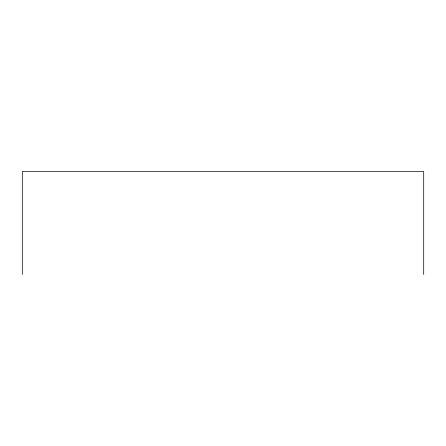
<?xml version="1.0" encoding="UTF-8"?>
<svg xmlns="http://www.w3.org/2000/svg" width="446" height="446" viewBox="0 0 446 446"><rect width="100%" height="100%" fill="white"/><g stroke="black" fill="none" stroke-linecap="round" stroke-linejoin="round"><path stroke-width="0.67" d="M423.7 274.474L423.7 171.526L22.3 171.526L22.3 274.474"/></g></svg>
